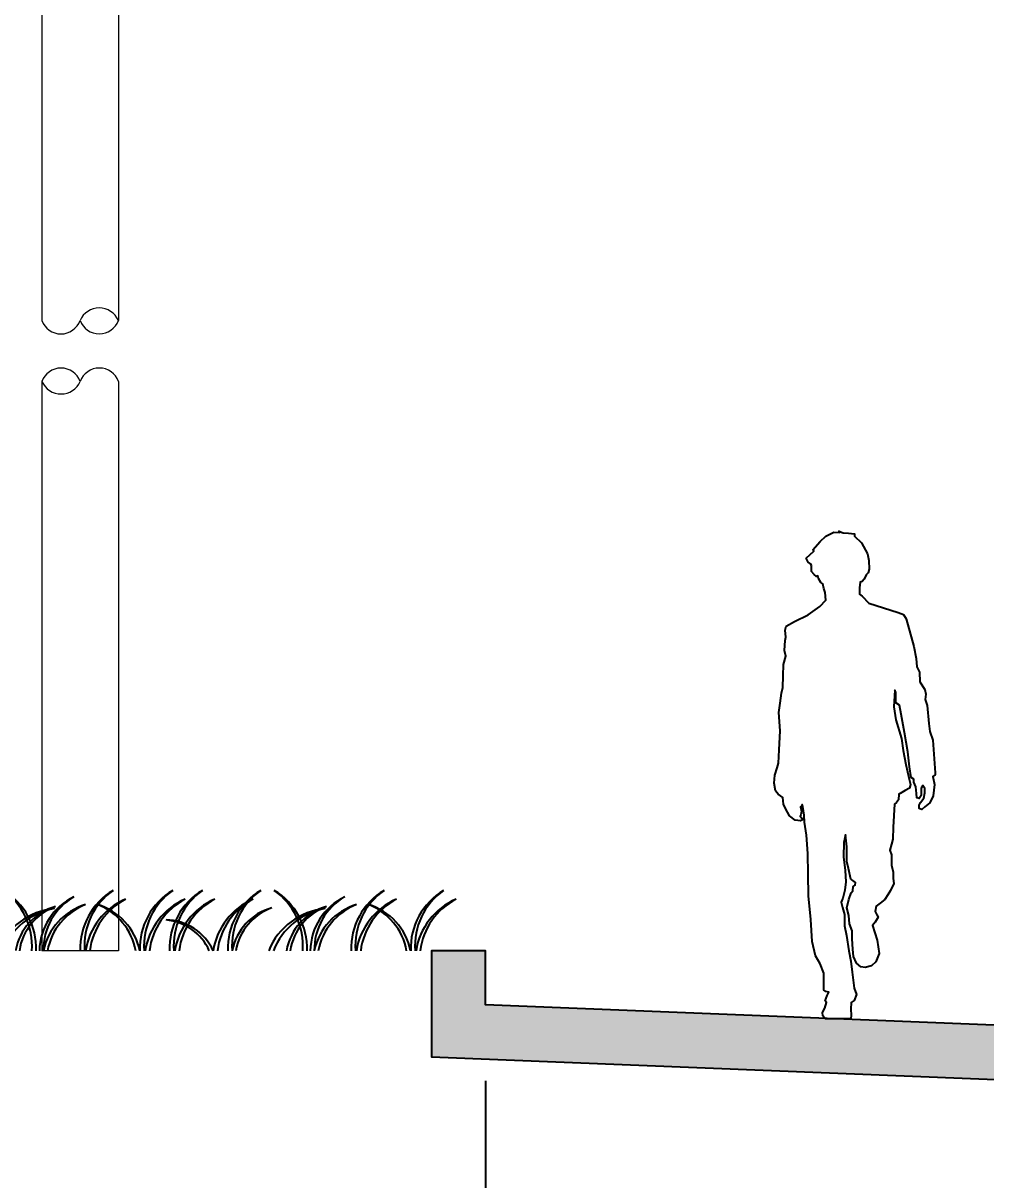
# Model space of a CAD drawing. Header units: millimetres. Extents: x 3633 to 4629, y 3430 to 3787.
# Drawn here: x 3934.27 to 3952.04, y 3708.35 to 3729.7 of the extents above; entities that cross this region are included whole.
import ezdxf

# ---------------------------------------------------------------- set-up
doc = ezdxf.new("R2010")
doc.units = ezdxf.units.MM
doc.layers.add('det1', color=7, linetype='Continuous', true_color=0x000000)
doc.layers.add('hatch', color=252, linetype='Continuous')
doc.layers.add('light', color=7, linetype='Continuous', lineweight=9, true_color=0x000000)
doc.styles.add('СПДС', font='isocpeur.ttf')
doc.dimstyles.new('СПДС', dxfattribs={"dimtxt": 1.25, "dimasz": 0.75, "dimexe": 0.3, "dimexo": 0.2, "dimgap": 0.3, "dimtad": 1, "dimrnd": 0.05, "dimzin": 1, "dimtxsty": 'СПДС', "dimblk": 'ARCHTICK', "dimcen": 0.6, "dimclrd": 7, "dimclre": 7, "dimclrt": 7, "dimazin": 0, "dimtfac": 1, "dimtmove": 1, "dimatfit": 3, "dimldrblk": 'OBLIQUE', "dimfxl": 1, "dimlwd": -1, "dimlwe": -1, "dimarcsym": 0})

# ---------------------------------------------------------------- blocks, each defined once
blk = doc.blocks.new('*U77')
at = {"layer": 'hatch', "ltscale": 0.5}
blk.add_hatch(color=256, dxfattribs=at).paths.add_polyline_path([(2799.9, -312.2), (2799.9, -112), (0, 0), (0, 200), (-200, 200), (-200, -192.2)])
at = {"layer": 'det1', "ltscale": 0.5}
blk.add_lwpolyline([(2799.9, -312.2), (2799.9, -112), (0, 0), (0, 200), (-200, 200), (-200, -192.2)], close=True, dxfattribs=at)
blk = doc.blocks.new('*U78')
at = {"layer": 'light', "ltscale": 15}
for p, q in [((-141.3, 3665.9), (-141.3, 2327.3)), ((141.3, 3665.9), (141.3, 2327.3)), ((-141.3, 2101.8), (-141.3, 0)), ((141.3, 2101.9), (141.3, 0))]:
    blk.add_line(p, q, dxfattribs=at)
blk.add_lwpolyline([(141.3, 0), (-141.3, 0)], dxfattribs=at)
for centre, major_axis, start_param, end_param in [((70.4, 2295.8), (54.8, 54.8), 5.915742, 8.221813), ((-70.9, 2352.3), (-52.9, 52.9), 1.127575, 3.584814), ((70.4, 2353), (-53.3, 53.3), 1.13396, 3.578817), ((-70.4, 2076.1), (53.3, 53.3), 5.846349, 8.291206), ((70.9, 2076.8), (-52.9, 52.9), 4.269167, 6.726407), ((-70.4, 2133.3), (54.8, 54.8), 2.77415, 5.08022)]:
    blk.add_ellipse(centre, major_axis=major_axis, ratio=1, start_param=start_param, end_param=end_param, dxfattribs=at)
blk = doc.blocks.new('grass')
at = {"color": 0}
for centre, radius, start, end in [((283.4, 7.6), 250.6, 120.9153, 181.7436), ((299.1, 17.8), 250.6, 125.1975, 184.082), ((498.8, 7.6), 250.6, 120.9153, 181.7436), ((514.5, 17.8), 250.6, 125.1975, 184.082), ((290.9, 7.6), 250.6, 358.2564, 59.0847), ((275.2, 17.8), 250.6, 355.918, 54.8025), ((953.9, 7.6), 250.6, 120.9153, 181.7436), ((969.6, 17.8), 250.6, 125.1975, 184.082), ((1174, 7.6), 250.6, 120.9153, 181.7436), ((1189.7, 17.8), 250.6, 125.1975, 184.082), ((300.2, -39.5), 250.6, 113.3716, 170.93), ((317.1, -31.4), 250.6, 117.6539, 172.7928), ((441.8, -39.5), 250.6, 113.3716, 170.93), ((458.7, -31.4), 250.6, 117.6539, 172.7928), ((778.4, -4.1), 225.6, 115.7068, 178.9593), ((793.3, 3.8), 225.6, 119.989, 180.9593), ((970.7, -39.5), 250.6, 113.3716, 170.93), ((987.6, -31.4), 250.6, 117.6539, 172.7928), ((1190.7, -39.5), 250.6, 113.3716, 170.93), ((1207.6, -31.4), 250.6, 117.6539, 172.7928), ((465.3, -38.9), 204.5, 105.3788, 169.0232), ((479.8, -34.3), 204.5, 109.661, 170.3333), ((631.6, -94.2), 250.6, 95.3506, 157.9162), ((650.1, -91.8), 250.6, 99.6328, 158.5173), ((666.7, -34.5), 204.5, 105.3788, 170.2977), ((681.3, -29.9), 204.5, 109.661, 171.6027), ((788.6, -45.9), 225.6, 106.7576, 168.2484), ((804.6, -40.5), 225.6, 111.0398, 169.6613), ((702.6, -45.9), 225.6, 11.7516, 73.2424), ((686.6, -40.5), 225.6, 10.3387, 68.9602), ((18.2, -79.9), 193.4, 24.414, 89.3231), ((3.8, -79.2), 193.4, 24.1831, 85.0409)]:
    blk.add_arc(centre, radius, start, end, dxfattribs=at)
blk = doc.blocks.new('_ArchTick')
at = {"color": 0, "linetype": 'ByBlock', "const_width": 0.15}
blk.add_lwpolyline([(-0.5, -0.5), (0.5, 0.5)], dxfattribs=at)
blk = doc.blocks.new('*D229')
at = {"color": 7, "transparency": 16777216}
for p, q in [((3942.807, 3710.178), (3942.807, 3693.158)), ((3957.807, 3697.688), (3957.807, 3693.158)), ((3957.807, 3693.758), (3942.807, 3693.758))]:
    blk.add_line(p, q, dxfattribs=at)
at = {"layer": 'Defpoints', "color": 0, "transparency": 16777216}
for p in [(3942.807, 3710.578), (3957.807, 3698.088), (3942.807, 3693.758)]:
    blk.add_point(p, dxfattribs=at)
at = {"color": 7, "transparency": 16777216, "xscale": 1.5, "yscale": 1.5, "zscale": 1.5, "rotation": 180}
blk.add_blockref('_ArchTick', (3942.807, 3693.758), dxfattribs=at)
at = {"color": 7, "transparency": 16777216, "xscale": 1.5, "yscale": 1.5, "zscale": 1.5}
blk.add_blockref('_ArchTick', (3957.807, 3693.758), dxfattribs=at)
at = {"color": 7, "transparency": 16777216, "insert": (3950.307, 3695.858), "char_height": 2.5, "attachment_point": 5, "style": 'СПДС'}
blk.add_mtext('3,00', dxfattribs=at)
blk = doc.blocks.new('_Oblique')
at = {"color": 0, "linetype": 'ByBlock', "lineweight": -2}
blk.add_line((-0.5, -0.5), (0.5, 0.5), dxfattribs=at)
blk = doc.blocks.new('*D269')
at = {"color": 7, "transparency": 16777216}
for p, q in [((3891.046, 3712.178), (3891.046, 3693.158)), ((3942.807, 3710.178), (3942.807, 3693.158)), ((3942.807, 3693.758), (3891.046, 3693.758))]:
    blk.add_line(p, q, dxfattribs=at)
at = {"layer": 'Defpoints', "color": 0, "transparency": 16777216}
for p in [(3891.046, 3712.578), (3942.807, 3710.578), (3891.046, 3693.758)]:
    blk.add_point(p, dxfattribs=at)
at = {"color": 7, "transparency": 16777216, "xscale": 1.5, "yscale": 1.5, "zscale": 1.5, "rotation": 180}
blk.add_blockref('_ArchTick', (3891.046, 3693.758), dxfattribs=at)
at = {"color": 7, "transparency": 16777216, "xscale": 1.5, "yscale": 1.5, "zscale": 1.5}
blk.add_blockref('_ArchTick', (3942.807, 3693.758), dxfattribs=at)
at = {"color": 7, "transparency": 16777216, "insert": (3916.927, 3695.858), "char_height": 2.5, "attachment_point": 5, "style": 'СПДС'}
blk.add_mtext('0,00-21,00', dxfattribs=at)

msp = doc.modelspace()

# ---------------------------------------------------------------- linework, layer by layer
at = {"color": 0}
msp.add_lwpolyline([(3949.073, 3711.322), (3949.035, 3711.373), (3949.027, 3711.437), (3949.069, 3711.517), (3949.098, 3711.619), (3949.073, 3711.653), (3949.115, 3711.751), (3949.145, 3711.81), (3949.086, 3711.827), (3949.052, 3711.849), (3949.052, 3712.163), (3948.98, 3712.333), (3948.896, 3712.481), (3948.837, 3712.749), (3948.811, 3713.157), (3948.769, 3713.594), (3948.761, 3713.989), (3948.757, 3714.375), (3948.731, 3714.711), (3948.693, 3714.949), (3948.685, 3715.082), (3948.664, 3715.239), (3948.651, 3715.278), (3948.638, 3715.248), (3948.617, 3715.235), (3948.638, 3715.146), (3948.626, 3715.086), (3948.613, 3715.061), (3948.643, 3715.027), (3948.655, 3714.993), (3948.621, 3714.976), (3948.524, 3714.989), (3948.415, 3715.069), (3948.343, 3715.201), (3948.309, 3715.286), (3948.292, 3715.405), (3948.208, 3715.469), (3948.157, 3715.532), (3948.132, 3715.672), (3948.145, 3715.821), (3948.191, 3715.957), (3948.216, 3716.039), (3948.229, 3716.286), (3948.242, 3716.638), (3948.221, 3716.978), (3948.246, 3717.148), (3948.267, 3717.335), (3948.292, 3717.437), (3948.301, 3717.653), (3948.309, 3717.861), (3948.347, 3718.014), (3948.326, 3718.12), (3948.335, 3718.307), (3948.351, 3718.367), (3948.335, 3718.494), (3948.356, 3718.572), (3948.508, 3718.657), (3948.761, 3718.78), (3948.976, 3718.933), (3949.086, 3719.052), (3949.077, 3719.192), (3949.048, 3719.265), (3949.031, 3719.354), (3948.993, 3719.379), (3948.951, 3719.451), (3948.942, 3719.502), (3948.913, 3719.485), (3948.87, 3719.524), (3948.82, 3719.579), (3948.824, 3719.689), (3948.807, 3719.719), (3948.761, 3719.753), (3948.727, 3719.825), (3948.866, 3719.952), (3948.849, 3719.982), (3948.98, 3720.135), (3949.086, 3720.233), (3949.238, 3720.305), (3949.343, 3720.301), (3949.33, 3720.322), (3949.406, 3720.292), (3949.508, 3720.288), (3949.617, 3720.275), (3949.617, 3720.229), (3949.748, 3720.11), (3949.854, 3719.906), (3949.879, 3719.783), (3949.887, 3719.621), (3949.866, 3719.553), (3949.833, 3719.515), (3949.795, 3719.439), (3949.761, 3719.392), (3949.723, 3719.383), (3949.706, 3719.277), (3949.71, 3719.158), (3949.757, 3719.124), (3949.879, 3718.997), (3950.423, 3718.823), (3950.52, 3718.785), (3950.571, 3718.708), (3950.71, 3718.197), (3950.757, 3717.976), (3950.765, 3717.819), (3950.816, 3717.721), (3950.824, 3717.543), (3950.917, 3717.403), (3950.934, 3717.313), (3950.921, 3717.216), (3950.959, 3717.105), (3950.989, 3716.774), (3951.006, 3716.625), (3951.06, 3716.468), (3951.103, 3715.861), (3951.107, 3715.827), (3951.065, 3715.793), (3951.094, 3715.644), (3951.069, 3715.436), (3951.01, 3715.309), (3950.917, 3715.233), (3950.858, 3715.186), (3950.824, 3715.199), (3950.807, 3715.203), (3950.807, 3715.266), (3950.837, 3715.317), (3950.896, 3715.394), (3950.913, 3715.492), (3950.913, 3715.572), (3950.879, 3715.627), (3950.849, 3715.581), (3950.845, 3715.445), (3950.811, 3715.39), (3950.765, 3715.398), (3950.761, 3715.479), (3950.748, 3715.602), (3950.714, 3715.687), (3950.71, 3715.746), (3950.664, 3715.776), (3950.63, 3715.971), (3950.601, 3716.252), (3950.541, 3716.604), (3950.478, 3716.944), (3950.449, 3717.11), (3950.381, 3717.156), (3950.377, 3717.352), (3950.36, 3717.39), (3950.343, 3717.08), (3950.377, 3716.838), (3950.482, 3716.494), (3950.512, 3716.273), (3950.567, 3716.018), (3950.626, 3715.746), (3950.651, 3715.649), (3950.63, 3715.581), (3950.55, 3715.534), (3950.457, 3715.483), (3950.432, 3715.47), (3950.427, 3715.364), (3950.394, 3715.317), (3950.352, 3715.283), (3950.33, 3714.861), (3950.326, 3714.636), (3950.301, 3714.547), (3950.271, 3714.437), (3950.297, 3714.347), (3950.301, 3714.156), (3950.33, 3714.029), (3950.33, 3713.914), (3950.343, 3713.821), (3950.28, 3713.688), (3950.233, 3713.611), (3950.174, 3713.522), (3950.09, 3713.458), (3950.014, 3713.403), (3950.001, 3713.301), (3950.031, 3713.242), (3950.052, 3713.195), (3949.997, 3713.106), (3949.951, 3713.042), (3950.035, 3712.774), (3950.069, 3712.528), (3950.01, 3712.371), (3949.93, 3712.299), (3949.816, 3712.269), (3949.735, 3712.278), (3949.651, 3712.345), (3949.6, 3712.469), (3949.584, 3712.605), (3949.575, 3712.796), (3949.575, 3712.944), (3949.524, 3713.076), (3949.512, 3713.229), (3949.478, 3713.369), (3949.512, 3713.522), (3949.558, 3713.645), (3949.588, 3713.683), (3949.592, 3713.764), (3949.626, 3713.789), (3949.638, 3713.836), (3949.588, 3713.874), (3949.546, 3713.9), (3949.508, 3714.095), (3949.478, 3714.227), (3949.478, 3714.494), (3949.449, 3714.715), (3949.419, 3714.575), (3949.411, 3714.312), (3949.444, 3714.061), (3949.457, 3713.849), (3949.44, 3713.696), (3949.402, 3713.547), (3949.368, 3713.475), (3949.394, 3713.373), (3949.432, 3713.246), (3949.432, 3713.038), (3949.47, 3712.859), (3949.512, 3712.575), (3949.546, 3712.384), (3949.575, 3712.184), (3949.613, 3711.887), (3949.651, 3711.768), (3949.613, 3711.657), (3949.571, 3711.636), (3949.554, 3711.624), (3949.55, 3711.5), (3949.554, 3711.39), (3949.546, 3711.322)], close=True, dxfattribs=at)

# ---------------------------------------------------------------- block references
at = {"color": 0, "xscale": 0.005, "yscale": 0.005, "zscale": 0.005}
for name, p in [('*U78', (3935.324, 3712.578)), ('grass', (3931.807, 3712.578)), ('grass', (3936.807, 3712.578)), ('*U77', (3942.807, 3711.578))]:
    msp.add_blockref(name, p, dxfattribs=at)

# ---------------------------------------------------------------- dimensions: what is measured, and where the dimension line sits
at = {"color": 0}
dim = msp.add_linear_dim(base=(3891.046, 3693.758), p1=(3942.807, 3710.578), p2=(3891.046, 3712.578), angle=180, text='0,00-21,00', dimstyle='СПДС', override={"dimscale": 2, "dimlfac": 0.2}, dxfattribs=at)
dim.commit()
dim.dimension.update_dxf_attribs({"geometry": '*D269', "text_midpoint": (3916.927, 3695.858)})
dim = msp.add_linear_dim(base=(3942.807, 3693.758), p1=(3957.807, 3698.088), p2=(3942.807, 3710.578), angle=180, dimstyle='СПДС', override={"dimscale": 2, "dimlfac": 0.2}, dxfattribs=at)
dim.commit()
dim.dimension.update_dxf_attribs({"geometry": '*D229', "text_midpoint": (3950.307, 3695.858)})

doc.saveas('drawing.dxf')
